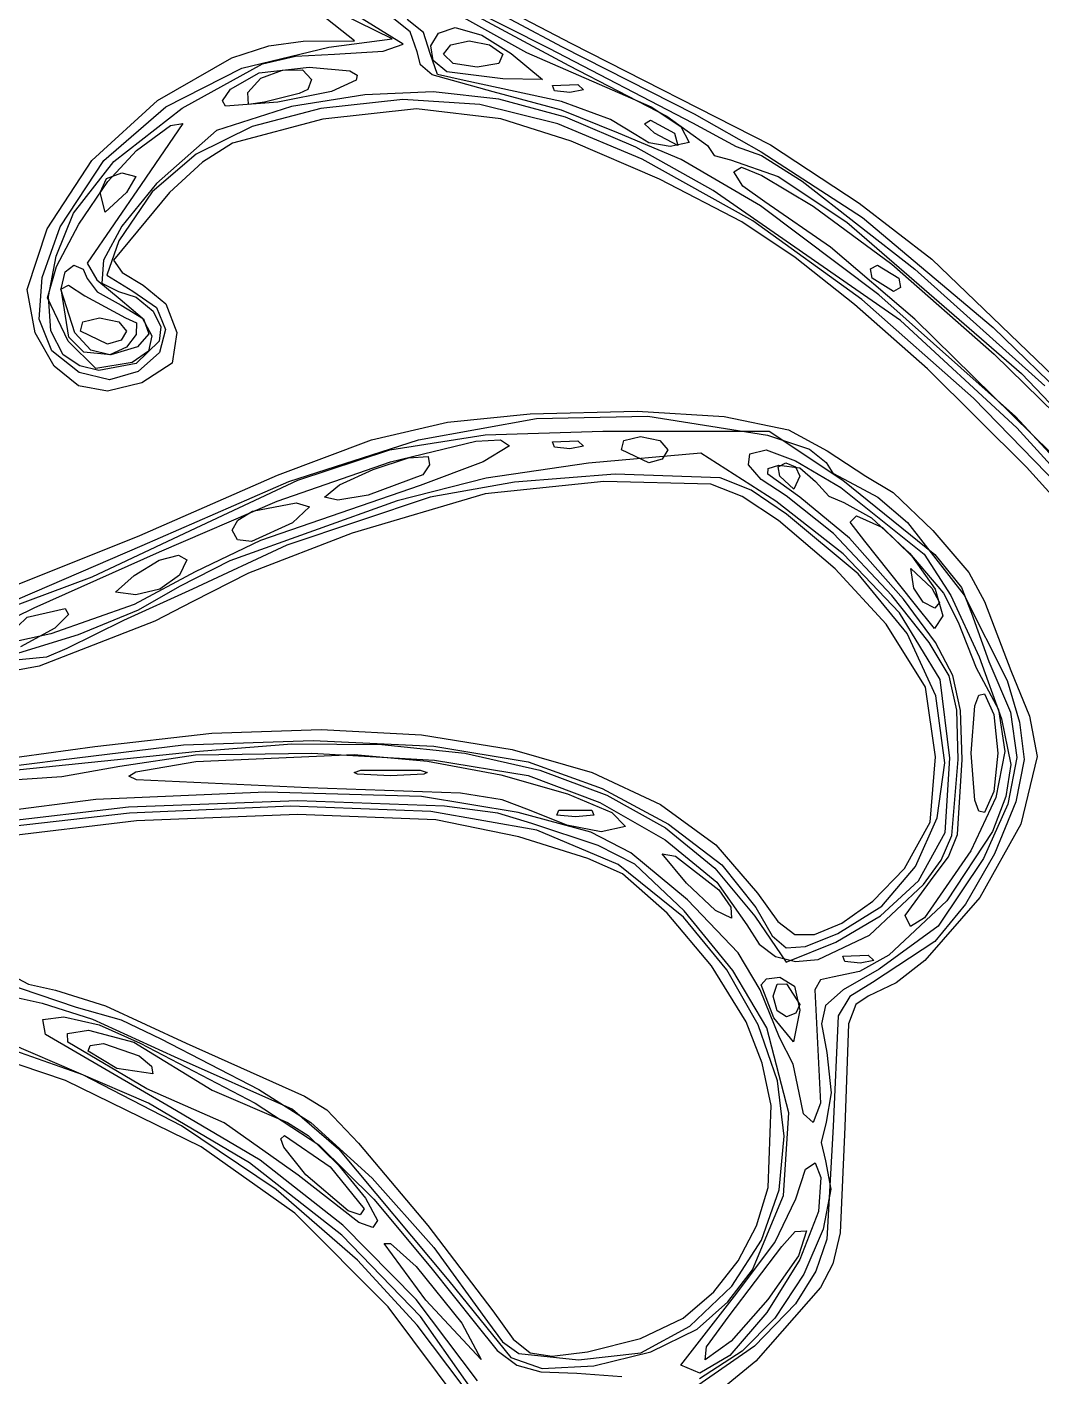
# Model space of a CAD drawing. Extents: x 3 to 111, y 1 to 177.
# Drawn here: x 19.6 to 41.28, y 86.58 to 115.44 of the extents above; entities that cross this region are included whole.
import ezdxf

# ---------------------------------------------------------------- set-up
doc = ezdxf.new("R2010")
doc.units = 0

msp = doc.modelspace()

# ---------------------------------------------------------------- linework, layer by layer
at = {"layer": 'Layer 1', "color": 4}
for p, q in [((27.408118, 115.186133), (24.075726, 116.83251)), ((28.062922, 116.611589), (31.044444, 115.015179)), ((27.794116, 116.28328), (30.281405, 114.896168)), ((28.066355, 116.299432), (31.190099, 114.619148)), ((29.10903, 116.208364), (31.241142, 115.089477)), ((27.644558, 115.076111), (26.525496, 115.77071)), ((28.919697, 115.917455), (30.762222, 114.992904)), ((26.605009, 115.146667), (25.887434, 115.711111)), ((27.79492, 115.338713), (27.446111, 115.615898)), ((28.077142, 115.32388), (27.728333, 115.60212)), ((26.051281, 115.013085), (27.408118, 115.186133)), ((27.94, 114.910021), (27.79492, 115.338713)), ((28.222222, 114.873301), (28.077142, 115.32388)), ((28.235708, 115.041328), (28.399103, 115.31299)), ((28.399103, 115.31299), (28.755402, 115.428889)), ((28.755402, 115.428889), (29.327673, 115.265841)), ((29.327673, 115.265841), (29.954847, 114.873834)), ((23.981361, 114.784025), (24.769364, 115.042634)), ((24.197068, 114.560282), (26.051281, 115.013085)), ((24.769364, 115.042634), (25.508616, 115.137859)), ((25.508616, 115.137859), (26.605009, 115.146667)), ((26.173757, 114.864444), (27.217963, 114.926622)), ((27.217963, 114.926622), (27.644558, 115.076111)), ((28.011716, 114.631357), (27.94, 114.910021)), ((28.28706, 114.727951), (28.235708, 115.041328)), ((28.504444, 114.864444), (28.665357, 115.063764)), ((28.665357, 115.063764), (29.052232, 115.146667)), ((29.052232, 115.146667), (29.490345, 115.063764)), ((29.490345, 115.063764), (29.774444, 114.864444)), ((30.281405, 114.896168), (32.946814, 113.735556)), ((30.762222, 114.992904), (33.834172, 113.394027)), ((31.044444, 115.015179), (33.866667, 113.586268)), ((31.241142, 115.089477), (35.500534, 112.922101)), ((22.387988, 113.871139), (23.981361, 114.784025)), ((22.919895, 113.70803), (24.637911, 114.654765)), ((24.637911, 114.654765), (25.344801, 114.821953)), ((25.344801, 114.821953), (26.173757, 114.864444)), ((28.267103, 114.416741), (28.011716, 114.631357)), ((28.381766, 114.426496), (28.222222, 114.873301)), ((28.575, 114.48691), (28.28706, 114.727951)), ((28.716594, 114.665125), (28.504444, 114.864444)), ((28.504444, 114.864444), (28.504444, 114.864444)), ((29.226657, 114.582222), (28.716594, 114.665125)), ((29.69125, 114.663309), (29.226657, 114.582222)), ((29.774444, 114.864444), (29.69125, 114.663309)), ((29.954847, 114.873834), (30.621111, 114.318779)), ((31.190099, 114.619148), (33.279744, 113.532955)), ((22.567941, 113.732662), (24.197068, 114.560282)), ((23.95289, 114.112223), (24.566129, 114.464844)), ((24.325263, 114.043361), (24.602711, 114.346597)), ((24.566129, 114.464844), (25.632112, 114.582222)), ((24.602711, 114.346597), (25.061896, 114.522334)), ((25.061896, 114.522334), (25.492005, 114.527652)), ((25.492005, 114.527652), (25.682222, 114.319629)), ((25.682222, 114.319629), (25.6061, 114.106447)), ((25.632112, 114.582222), (26.502749, 114.50159)), ((26.502749, 114.50159), (26.659942, 114.41347)), ((26.659942, 114.41347), (26.641738, 114.304743)), ((29.570327, 114.052689), (28.267103, 114.416741)), ((28.945304, 114.3), (28.381766, 114.426496)), ((29.774444, 114.331677), (28.575, 114.486916)), ((28.575, 114.486916), (28.575, 114.48691)), ((30.621111, 114.318779), (29.774444, 114.331677)), ((23.780668, 113.862123), (23.95289, 114.112223)), ((23.95289, 114.112223), (23.95289, 114.112223)), ((24.339984, 113.783862), (24.325263, 114.043361)), ((24.325263, 114.043361), (24.325263, 114.043361)), ((25.423082, 114.017778), (24.679018, 113.831695)), ((26.109202, 114.059258), (24.965264, 113.832711)), ((25.6061, 114.106447), (25.423082, 114.017778)), ((26.641738, 114.304743), (26.109202, 114.059258)), ((28.282822, 114.052285), (26.827493, 113.992464)), ((29.689978, 113.900474), (28.282822, 114.052285)), ((31.030349, 113.848097), (28.945304, 114.3)), ((31.030115, 113.660888), (29.570327, 114.052689)), ((30.838656, 114.188288), (31.379583, 114.210555)), ((30.838656, 114.188277), (30.838656, 114.188288)), ((30.877132, 114.074402), (30.838656, 114.188277)), ((31.209073, 114.040048), (30.877132, 114.074402)), ((31.502045, 114.096595), (31.209073, 114.040048)), ((31.379583, 114.210555), (31.502045, 114.096595)), ((20.986266, 112.588185), (22.387988, 113.871139)), ((21.244538, 112.584196), (22.567941, 113.732662)), ((25.258889, 113.743898), (23.653631, 113.227769)), ((23.844437, 113.745299), (23.780668, 113.862123)), ((24.965264, 113.832711), (23.844437, 113.745299)), ((24.679018, 113.831695), (24.339984, 113.783862)), ((26.827493, 113.992464), (25.258889, 113.743898)), ((27.636397, 113.891064), (25.880985, 113.701074)), ((29.284174, 113.786425), (27.636397, 113.891064)), ((30.948845, 113.367473), (29.284174, 113.786425)), ((31.114064, 113.514146), (29.689978, 113.900474)), ((32.077127, 113.464579), (31.030349, 113.848097)), ((32.946814, 113.735556), (33.584444, 113.312222)), ((21.454482, 112.568244), (22.919895, 113.70803)), ((25.923135, 113.467159), (23.994427, 112.959448)), ((25.880985, 113.701074), (24.411647, 113.315198)), ((27.932123, 113.694696), (25.923135, 113.467159)), ((29.733136, 113.478166), (27.932123, 113.694696)), ((31.23898, 112.996436), (29.733136, 113.478166)), ((32.250417, 113.169305), (31.030115, 113.660888)), ((32.620184, 112.870415), (31.114064, 113.514146)), ((32.61761, 113.137225), (32.077127, 113.464579)), ((32.805272, 113.370732), (32.932788, 113.449013)), ((32.932788, 113.449013), (33.443333, 113.171111)), ((33.279744, 113.532955), (34.148889, 112.906217)), ((33.866667, 113.586268), (35.300076, 112.774532)), ((21.943019, 112.797773), (22.671252, 113.333295)), ((22.931785, 113.378449), (22.039613, 112.073611)), ((23.653631, 113.227769), (22.366111, 112.093409)), ((22.671252, 113.333295), (22.931785, 113.378449)), ((24.411647, 113.315198), (23.218392, 112.724625)), ((32.754937, 112.614524), (30.948845, 113.367473)), ((33.586316, 112.606667), (32.250417, 113.169305)), ((33.02, 113.171111), (32.805272, 113.370732)), ((33.516191, 112.908321), (33.02, 113.171111)), ((33.02, 113.171111), (33.02, 113.171111)), ((33.443333, 113.171111), (33.516191, 112.908321)), ((33.584444, 113.312222), (33.760927, 112.968168)), ((33.834172, 113.394027), (34.762527, 112.888889)), ((23.994427, 112.959448), (23.34996, 112.547786)), ((33.123144, 112.183635), (31.23898, 112.996436)), ((32.897069, 112.961838), (32.61761, 113.137225)), ((32.61761, 113.137225), (32.61761, 113.137225)), ((34.273439, 111.946396), (32.620184, 112.870415)), ((33.353434, 112.888889), (32.897069, 112.961838)), ((33.760927, 112.968168), (33.353434, 112.888889)), ((34.148889, 112.906217), (34.293969, 112.693094)), ((34.762527, 112.888889), (35.30745, 112.691438)), ((35.500534, 112.922101), (37.394444, 111.670169)), ((20.033968, 111.124148), (20.986266, 112.588185)), ((20.307494, 111.168852), (21.244538, 112.584196)), ((21.330465, 112.135245), (21.943019, 112.797773)), ((23.218392, 112.724625), (22.277814, 111.913984)), ((35.118947, 111.29309), (32.754937, 112.614524)), ((35.289032, 111.612844), (33.586316, 112.606667)), ((34.293969, 112.693094), (34.642778, 112.601338)), ((34.642778, 112.601338), (35.660267, 112.24109)), ((35.300076, 112.774532), (37.46667, 111.367054)), ((35.30745, 112.691438), (36.179238, 112.143253)), ((20.593916, 111.461496), (21.454482, 112.568244)), ((21.301172, 112.20009), (21.624557, 112.324444)), ((21.624557, 112.324444), (21.926369, 112.242795)), ((23.34996, 112.547786), (22.648333, 111.901647)), ((34.713333, 112.343387), (34.882386, 112.444202)), ((34.90957, 112.037145), (34.713333, 112.343387)), ((34.882386, 112.444202), (35.312169, 112.263817)), ((20.710523, 111.226728), (21.330465, 112.135245)), ((22.039613, 112.073611), (20.884444, 110.386783)), ((21.166667, 111.901111), (21.301172, 112.20009)), ((22.366111, 112.093409), (21.63132, 111.183669)), ((21.926369, 112.242795), (21.731111, 111.901111)), ((34.885116, 111.275938), (33.123144, 112.183635)), ((35.38137, 111.698459), (34.90957, 112.037145)), ((35.312169, 112.263817), (36.415469, 111.605622)), ((35.660267, 112.24109), (37.132357, 111.267807)), ((36.179238, 112.143253), (38.589318, 110.259694)), ((21.273221, 111.477778), (21.166667, 111.901111)), ((21.166667, 111.901111), (21.166667, 111.901111)), ((21.731111, 111.901111), (21.273221, 111.477778)), ((22.648333, 111.901647), (21.448889, 110.452947)), ((22.277814, 111.913984), (21.566508, 110.867904)), ((38.281768, 109.165949), (34.273439, 111.946396)), ((20.224108, 110.539185), (20.593916, 111.461496)), ((37.817778, 109.713031), (35.289032, 111.612844)), ((36.782709, 110.730969), (35.38137, 111.698459)), ((36.415469, 111.605622), (38.097555, 110.368521)), ((37.394444, 111.670169), (38.946667, 110.475166)), ((19.921945, 110.085852), (20.307494, 111.168852)), ((20.230519, 110.315905), (20.710523, 111.226728)), ((21.63132, 111.183669), (21.235607, 110.450959)), ((36.024383, 110.509521), (34.885116, 111.275938)), ((37.455964, 109.609281), (35.118947, 111.29309)), ((37.132357, 111.267807), (40.869218, 108.030767)), ((37.46667, 111.367054), (40.263812, 109.012777)), ((19.600501, 109.825353), (20.033968, 111.124148)), ((21.566508, 110.867904), (21.307674, 110.135002)), ((38.587081, 109.190577), (36.782709, 110.730969)), ((20.037778, 109.646455), (20.230519, 110.315905)), ((20.060745, 109.672799), (20.224108, 110.539185)), ((20.414282, 110.206208), (20.602222, 110.348889)), ((20.602222, 110.348889), (20.801542, 110.263934)), ((20.884444, 110.386783), (21.091701, 110.034091)), ((21.235607, 110.450959), (21.202478, 109.962232)), ((21.448889, 110.452947), (21.63542, 110.19283)), ((37.294383, 109.502222), (36.024383, 110.509521)), ((37.636384, 110.265986), (37.784467, 110.348889)), ((37.676667, 110.066667), (37.636384, 110.265986)), ((37.784467, 110.348889), (38.241111, 110.066667)), ((38.097555, 110.368521), (40.283271, 108.442288)), ((38.946667, 110.475166), (42.37333, 107.175531)), ((19.862866, 109.194382), (19.921945, 110.085852)), ((20.32994, 109.839706), (20.414282, 110.206208)), ((20.801542, 110.263934), (20.884444, 110.059682)), ((20.884444, 110.059682), (21.09844, 109.774069)), ((21.091701, 110.034091), (21.59, 109.61738)), ((21.307674, 110.135002), (21.863147, 109.787896)), ((21.63542, 110.19283), (22.083889, 109.921923)), ((38.133311, 109.784444), (37.676667, 110.066667)), ((37.676667, 110.066667), (37.676667, 110.066667)), ((38.241111, 110.066667), (38.281394, 109.867347)), ((38.589318, 110.259694), (41.364576, 107.768236)), ((19.77297, 108.895735), (19.600501, 109.825353)), ((20.326752, 109.83351), (20.486682, 109.915959)), ((20.621264, 108.902198), (20.326752, 109.83351)), ((20.497164, 108.804481), (20.32994, 109.839706)), ((20.486682, 109.915959), (20.836111, 109.687075)), ((20.836111, 109.687075), (21.706296, 109.22)), ((21.09844, 109.774069), (21.61294, 109.493502)), ((21.202478, 109.962232), (21.555443, 109.784444)), ((21.555443, 109.784444), (21.933222, 109.66009)), ((21.863147, 109.787896), (22.370485, 109.44068)), ((22.083889, 109.921923), (22.567178, 109.517146)), ((40.73635, 107.111604), (37.817778, 109.713031)), ((38.281394, 109.867347), (38.133311, 109.784444)), ((20.477114, 108.718353), (20.037778, 109.646455)), ((20.109599, 108.942832), (20.060745, 109.672799)), ((21.59, 109.61738), (22.061804, 109.21878)), ((21.61294, 109.493502), (22.091135, 109.201212)), ((21.933222, 109.66009), (22.295556, 109.361111)), ((22.370485, 109.44068), (22.563225, 108.970826)), ((22.567178, 109.517146), (22.804293, 108.907611)), ((38.854291, 108.131818), (37.294383, 109.502222)), ((39.841507, 107.502477), (37.455964, 109.609281)), ((20.128082, 108.511052), (19.862866, 109.194382)), ((20.743333, 108.937778), (20.790845, 109.137097)), ((20.790845, 109.137097), (21.150011, 109.22)), ((21.150011, 109.22), (21.560413, 109.137097)), ((21.560413, 109.137097), (21.731111, 108.937778)), ((21.706296, 109.22), (21.942337, 109.110945)), ((21.942337, 109.110945), (21.932403, 108.863092)), ((22.061804, 109.21878), (22.266748, 108.836629)), ((22.091135, 109.201212), (22.203919, 108.878478)), ((22.295556, 109.361111), (22.460793, 109.029731)), ((40.76506, 106.862828), (38.281768, 109.165949)), ((42.67768, 105.159894), (38.587081, 109.190577)), ((20.182795, 108.182494), (19.77297, 108.895735)), ((20.376444, 108.429778), (20.109599, 108.942832)), ((20.966648, 108.530364), (20.621264, 108.902198)), ((20.621264, 108.902198), (20.621264, 108.902198)), ((21.324434, 108.655556), (20.743333, 108.937778)), ((20.743333, 108.937778), (20.743333, 108.937778)), ((21.731111, 108.937778), (21.61165, 108.738458)), ((21.932403, 108.863092), (21.726338, 108.595409)), ((22.203919, 108.878478), (21.966134, 108.597036)), ((22.266748, 108.836629), (22.198104, 108.506112)), ((22.460793, 109.029731), (22.427521, 108.719607)), ((22.563225, 108.970826), (22.434548, 108.480535)), ((22.804293, 108.907611), (22.704894, 108.250014)), ((40.263812, 109.012777), (43.184066, 106.172711)), ((21.070537, 108.13827), (20.477114, 108.718353)), ((20.477114, 108.718353), (20.477114, 108.718353)), ((20.814278, 108.484398), (20.497164, 108.804481)), ((20.497164, 108.804481), (20.497164, 108.804481)), ((21.61165, 108.738458), (21.324434, 108.655556)), ((21.726338, 108.595409), (21.373989, 108.426862)), ((21.966134, 108.597036), (21.392622, 108.428621)), ((22.427521, 108.719607), (21.930966, 108.24345)), ((20.71542, 108.052475), (20.128082, 108.511052)), ((20.731802, 108.190662), (20.376444, 108.429778)), ((21.392622, 108.428621), (20.814278, 108.484398)), ((21.373989, 108.426862), (20.966648, 108.530364)), ((21.84914, 108.262417), (21.070537, 108.13827)), ((21.930966, 108.24345), (21.136928, 108.09329)), ((22.198104, 108.506112), (21.84914, 108.262417)), ((22.434548, 108.480535), (21.977634, 108.072005)), ((22.704894, 108.250014), (22.053787, 107.825644)), ((40.283271, 108.442288), (42.497688, 106.269364)), ((20.698782, 107.766754), (20.182795, 108.182494)), ((21.363265, 107.893893), (20.71542, 108.052475)), ((21.136928, 108.09329), (20.731802, 108.190662)), ((21.977634, 108.072005), (21.363265, 107.893893)), ((40.975545, 106.024799), (38.854291, 108.131818)), ((40.869218, 108.030767), (44.711119, 103.987485)), ((21.322067, 107.647982), (20.698782, 107.766754)), ((22.053787, 107.825644), (21.322067, 107.647982)), ((42.351099, 104.912061), (39.841507, 107.502477)), ((28.589357, 106.989706), (30.360981, 107.162673)), ((30.360981, 107.162673), (32.648306, 107.224688)), ((30.492858, 107.069251), (32.878889, 107.115664)), ((32.648306, 107.224688), (34.512131, 107.10869)), ((32.878889, 107.115664), (35.433254, 106.706556)), ((34.512131, 107.10869), (35.888161, 106.822658)), ((43.549945, 104.065369), (40.73635, 107.111604)), ((26.966477, 106.610151), (28.589357, 106.989706)), ((27.97073, 106.612398), (30.492858, 107.069251)), ((35.888161, 106.822658), (36.712096, 106.374571)), ((43.786648, 103.545828), (40.76506, 106.862828)), ((24.953937, 105.856126), (26.966477, 106.610151)), ((25.198567, 105.71598), (27.97073, 106.612398)), ((27.360114, 106.398294), (29.400106, 106.715762)), ((27.371484, 106.137042), (29.195244, 106.582495)), ((29.195244, 106.582495), (29.724941, 106.608812)), ((29.400106, 106.715762), (31.916717, 106.798048)), ((29.724941, 106.608812), (29.915556, 106.478637)), ((30.838656, 106.568288), (31.379583, 106.590555)), ((30.838656, 106.568277), (30.838656, 106.568288)), ((30.877132, 106.454402), (30.838656, 106.568277)), ((31.379583, 106.590555), (31.502045, 106.476595)), ((31.916717, 106.798048), (35.470101, 106.794548)), ((32.314444, 106.397778), (32.361956, 106.597097)), ((32.361956, 106.597097), (32.721121, 106.68)), ((32.721121, 106.68), (33.131524, 106.597097)), ((33.131524, 106.597097), (33.302222, 106.397778)), ((35.433254, 106.706556), (36.337088, 106.407248)), ((35.470101, 106.794548), (37.049242, 105.746375)), ((25.39339, 105.748248), (27.360114, 106.398294)), ((27.005677, 105.974483), (27.757883, 106.225948)), ((27.757883, 106.225948), (28.176184, 106.255668)), ((28.176184, 106.255668), (28.204406, 106.077283)), ((29.915556, 106.478637), (29.355962, 106.136078)), ((31.209073, 106.420048), (30.877132, 106.454402)), ((31.502045, 106.476595), (31.209073, 106.420048)), ((34.007778, 106.32201), (31.608889, 106.110405)), ((32.895546, 106.115556), (32.314444, 106.397778)), ((32.314444, 106.397778), (32.314444, 106.397778)), ((33.302222, 106.397778), (33.182761, 106.198458)), ((35.612166, 105.295675), (34.007778, 106.32201)), ((35.029543, 106.077864), (35.057474, 106.308558)), ((35.057474, 106.308558), (35.404741, 106.397778)), ((35.404741, 106.397778), (36.037822, 106.16354)), ((36.337088, 106.407248), (36.688889, 106.123695)), ((36.712096, 106.374571), (37.535556, 105.833333)), ((24.950038, 105.295597), (27.371484, 106.137042)), ((26.28579, 105.645641), (27.005677, 105.974483)), ((29.355962, 106.136078), (28.010556, 105.631158)), ((28.204406, 106.077283), (28.062296, 105.858364)), ((31.608889, 106.110405), (29.417257, 105.787321)), ((33.182761, 106.198458), (32.895546, 106.115556)), ((35.296713, 105.761149), (35.029543, 106.077864)), ((35.439286, 105.874785), (35.451786, 105.995185)), ((35.451786, 105.995185), (35.677263, 106.070823)), ((35.66572, 106.032653), (35.825565, 106.115556)), ((35.701111, 105.833333), (35.66572, 106.032653)), ((35.677263, 106.070823), (36.128336, 106.0105)), ((35.825565, 106.115556), (36.036649, 106.032653)), ((36.036649, 106.032653), (36.124444, 105.833333)), ((36.037822, 106.16354), (37.002907, 105.587128)), ((36.128336, 106.0105), (36.4638, 105.721218)), ((36.688889, 106.123695), (36.833969, 105.897657)), ((44.852122, 101.713527), (40.975545, 106.024799)), ((22.013333, 104.559746), (24.953937, 105.856126)), ((22.062431, 104.350874), (25.198567, 105.71598)), ((23.096587, 104.668224), (25.39339, 105.748248)), ((25.964444, 105.383787), (26.28579, 105.645641)), ((28.062296, 105.858364), (26.894462, 105.424262)), ((29.417257, 105.787321), (27.516667, 105.307692)), ((30.024223, 105.707023), (28.222222, 105.385627)), ((31.938855, 105.720303), (29.394268, 105.455138)), ((32.176977, 105.875034), (30.024223, 105.707023)), ((34.225264, 105.658324), (31.938855, 105.720303)), ((34.419853, 105.79704), (32.176977, 105.875034)), ((34.897299, 105.393924), (34.225264, 105.658324)), ((35.083457, 105.530319), (34.419853, 105.79704)), ((35.834749, 105.413864), (35.296713, 105.761149)), ((36.128043, 105.38602), (35.439286, 105.874785)), ((35.99999, 105.551111), (35.701111, 105.833333)), ((35.701111, 105.833333), (35.701111, 105.833333)), ((36.124444, 105.833333), (35.99999, 105.551111)), ((36.4638, 105.721218), (36.745987, 105.40176)), ((36.833969, 105.897657), (37.182778, 105.708532)), ((37.049242, 105.746375), (39.013631, 104.152743)), ((37.182778, 105.708532), (37.794943, 105.385586)), ((37.535556, 105.833333), (38.120445, 105.480428)), ((28.010556, 105.631158), (24.595291, 104.455041)), ((28.222222, 105.385627), (25.155897, 104.357654)), ((26.247643, 105.320417), (25.964444, 105.383787)), ((25.964444, 105.383787), (25.964444, 105.383787)), ((26.894462, 105.424262), (26.247643, 105.320417)), ((29.394268, 105.455138), (26.551779, 104.611116)), ((35.6727, 104.879958), (34.897299, 105.393924)), ((35.84411, 105.017742), (35.083457, 105.530319)), ((36.844137, 104.606651), (35.834749, 105.413864)), ((37.185855, 104.503936), (36.128043, 105.38602)), ((36.745987, 105.40176), (37.068969, 105.268889)), ((37.002907, 105.587128), (38.782388, 104.165598)), ((37.794943, 105.385586), (38.430474, 104.839884)), ((38.120445, 105.480428), (38.972679, 104.668742)), ((22.436667, 104.211476), (24.950038, 105.295597)), ((27.516667, 105.307692), (23.940169, 104.023875)), ((24.108577, 104.893197), (24.421694, 105.083524)), ((24.421694, 105.083524), (25.352527, 105.259914)), ((25.643528, 105.179386), (25.275503, 104.836581)), ((25.352527, 105.259914), (25.643528, 105.179386)), ((37.050484, 104.17109), (35.612166, 105.295675)), ((37.068969, 105.268889), (37.656764, 104.940987)), ((23.988889, 104.674249), (24.108577, 104.893197)), ((25.275503, 104.836581), (24.402849, 104.437411)), ((36.879818, 103.851087), (35.6727, 104.879958)), ((37.37161, 103.745156), (35.84411, 105.017742)), ((37.201521, 104.84945), (37.341643, 104.986667)), ((37.516686, 104.441092), (37.201521, 104.84945)), ((37.341643, 104.986667), (37.892553, 104.730137)), ((37.656764, 104.940987), (38.473338, 104.181178)), ((38.430474, 104.839884), (39.642196, 103.285866)), ((18.203333, 103.03865), (22.013333, 104.559746)), ((20.994632, 103.678131), (23.096587, 104.668224)), ((24.103917, 104.471962), (23.988889, 104.674249)), ((23.988889, 104.674249), (23.988889, 104.674249)), ((26.551779, 104.611116), (24.337485, 103.756074)), ((38.092527, 103.275299), (36.844137, 104.606651)), ((38.347066, 103.200573), (37.185855, 104.503936)), ((37.892553, 104.730137), (38.523298, 104.123823)), ((38.972679, 104.668742), (39.741352, 103.768818)), ((19.404821, 103.198478), (22.062431, 104.350874)), ((19.755556, 103.016143), (22.436667, 104.211476)), ((25.155897, 104.357654), (23.142222, 103.412874)), ((24.595291, 104.455041), (23.194641, 103.784169)), ((24.402849, 104.437411), (24.103917, 104.471962)), ((38.573879, 103.114689), (37.516686, 104.441092)), ((21.888837, 103.707692), (22.429627, 104.033436)), ((22.429627, 104.033436), (22.839461, 104.144139)), ((22.839461, 104.144139), (23.016773, 104.038862)), ((23.016773, 104.038862), (22.86, 103.716667)), ((23.940169, 104.023875), (22.86, 103.469846)), ((38.2556, 102.908537), (37.050484, 104.17109)), ((38.473338, 104.181178), (39.198263, 103.32531)), ((38.523298, 104.123823), (39.02362, 103.41264)), ((38.782388, 104.165598), (39.354178, 103.275159)), ((39.013631, 104.152743), (39.58692, 103.448753)), ((19.136624, 102.986769), (20.994632, 103.678131)), ((21.489649, 103.347763), (21.888837, 103.707692)), ((21.888837, 103.707692), (21.888837, 103.707692)), ((23.194641, 103.784169), (21.892021, 103.088723)), ((22.86, 103.716667), (22.44037, 103.417687)), ((24.337485, 103.756074), (23.14289, 103.152826)), ((37.974465, 102.662558), (36.879818, 103.851087)), ((38.424169, 102.466902), (37.37161, 103.745156)), ((38.562384, 103.434444), (38.497634, 103.857778)), ((38.497634, 103.857778), (38.946667, 103.434444)), ((39.741352, 103.768818), (40.075556, 103.151201)), ((21.924836, 103.293333), (21.489649, 103.347763)), ((23.142222, 103.412874), (21.664486, 102.743979)), ((22.44037, 103.417687), (21.924836, 103.293333)), ((22.86, 103.469846), (21.974932, 102.964099)), ((38.761299, 103.135465), (38.562384, 103.434444)), ((38.562384, 103.434444), (38.562384, 103.434444)), ((38.946667, 103.434444), (39.116928, 103.131275)), ((39.02362, 103.41264), (39.183262, 102.841501)), ((39.58692, 103.448753), (39.795072, 102.902487)), ((21.892021, 103.088723), (20.10623, 102.458847)), ((23.14289, 103.152826), (22.332645, 102.728889)), ((38.894892, 102.275562), (38.092527, 103.275299)), ((39.029247, 102.270894), (38.347066, 103.200573)), ((39.008811, 102.57261), (38.573879, 103.114689)), ((38.573879, 103.114689), (38.573879, 103.114689)), ((39.011417, 103.011111), (38.761299, 103.135465)), ((39.116928, 103.131275), (39.011417, 103.011111)), ((39.198263, 103.32531), (39.511111, 102.709229)), ((39.354178, 103.275159), (39.960543, 101.969787)), ((39.642196, 103.285866), (40.55907, 101.457798)), ((40.075556, 103.151201), (40.64, 101.673711)), ((18.499667, 102.401432), (19.755556, 103.016143)), ((19.191111, 102.416472), (19.601313, 102.816571)), ((19.601313, 102.816571), (20.413638, 103.002136)), ((20.48556, 102.874078), (20.195503, 102.578803)), ((20.413638, 103.002136), (20.48556, 102.874078)), ((21.974932, 102.964099), (20.692353, 102.439742)), ((39.127163, 101.482808), (38.2556, 102.908537)), ((39.183262, 102.841501), (39.008811, 102.57261)), ((39.795072, 102.902487), (40.171497, 101.869816)), ((20.195503, 102.578803), (19.460094, 102.182542)), ((21.664486, 102.743979), (20.448386, 102.143854)), ((22.332645, 102.728889), (20.884444, 102.164444)), ((38.810986, 101.318797), (37.974465, 102.662558)), ((39.511111, 102.709229), (39.898385, 101.733353)), ((20.10623, 102.458847), (18.690901, 102.145948)), ((20.692353, 102.439742), (19.420529, 102.043854)), ((39.032893, 101.13409), (38.424169, 102.466902)), ((39.318007, 101.557964), (38.894892, 102.275562)), ((39.401544, 101.563722), (39.029247, 102.270894)), ((20.017593, 101.959077), (19.208921, 101.882222)), ((20.884444, 102.164444), (19.863408, 101.765806)), ((20.448386, 102.143854), (20.017593, 101.959077)), ((39.960543, 101.969787), (40.441908, 100.636581)), ((19.863408, 101.765806), (18.962246, 101.6)), ((39.898385, 101.733353), (40.37365, 100.83674)), ((40.171497, 101.869816), (40.629834, 100.785832)), ((40.64, 101.673711), (41.038639, 100.697971)), ((39.024854, 99.829755), (38.810986, 101.318797)), ((39.332326, 99.798748), (39.127163, 101.482808)), ((39.483028, 100.823349), (39.318007, 101.557964)), ((39.559615, 100.816781), (39.401544, 101.563722)), ((40.55907, 101.457798), (40.826041, 100.569532)), ((39.228889, 99.697828), (39.032893, 101.13409)), ((39.869155, 100.916174), (39.958007, 101.148933)), ((39.958007, 101.148933), (40.075556, 101.176667)), ((40.075556, 101.176667), (40.274875, 100.731654)), ((39.511111, 99.772557), (39.483028, 100.823349)), ((39.599119, 99.767794), (39.559615, 100.816781)), ((39.793333, 99.906667), (39.869155, 100.916174)), ((40.37365, 100.83674), (40.514448, 99.938335)), ((40.629834, 100.785832), (40.76546, 99.812487)), ((40.274875, 100.731654), (40.357778, 99.906667)), ((40.441908, 100.636581), (40.638693, 99.662638)), ((40.826041, 100.569532), (40.922222, 99.766998)), ((41.038639, 100.697971), (41.204444, 99.83091)), ((21.050145, 100.046113), (23.551621, 100.331317)), ((22.944845, 100.082871), (25.722219, 100.179593)), ((23.551621, 100.331317), (25.887904, 100.41334)), ((25.722219, 100.179593), (28.298576, 100.057405)), ((25.887904, 100.41334), (28.037332, 100.296978)), ((28.037332, 100.296978), (29.978245, 99.98703)), ((18.132778, 99.422833), (23.192608, 99.938171)), ((18.603444, 99.71015), (21.050145, 100.046113)), ((20.32, 99.765556), (22.944845, 100.082871)), ((23.192608, 99.938171), (25.264909, 100.1042)), ((23.201, 99.866967), (25.691877, 99.904453)), ((23.212778, 99.723792), (26.593298, 99.876609)), ((25.264909, 100.1042), (27.191179, 100.091586)), ((25.691877, 99.904453), (28.313921, 99.75283)), ((26.593298, 99.876609), (28.161796, 99.73281)), ((27.191179, 100.091586), (28.962199, 99.903042)), ((28.298576, 100.057405), (30.320375, 99.717987)), ((28.962199, 99.903042), (30.568754, 99.541278)), ((29.978245, 99.98703), (31.688982, 99.488292)), ((39.869155, 98.89716), (39.793333, 99.906667)), ((39.793333, 99.906667), (39.793333, 99.906667)), ((40.357778, 99.906667), (40.274875, 99.081679)), ((40.514448, 99.938335), (40.31842, 98.957982)), ((17.003889, 99.342609), (20.32, 99.765556)), ((20.342993, 99.403352), (21.588049, 99.623702)), ((21.588049, 99.623702), (23.201, 99.866967)), ((21.930419, 99.507077), (23.212778, 99.723792)), ((28.161796, 99.73281), (29.734064, 99.438488)), ((28.313921, 99.75283), (30.320375, 99.428768)), ((30.320375, 99.717987), (31.901886, 99.14972)), ((38.91702, 98.430955), (39.024854, 99.829755)), ((39.065672, 98.522593), (39.228889, 99.697828)), ((39.233623, 98.209493), (39.332326, 99.798748)), ((39.377083, 98.141178), (39.511111, 99.772557)), ((39.495201, 98.162314), (39.599119, 99.767794)), ((40.638693, 99.662638), (40.534861, 98.975143)), ((40.76546, 99.812487), (40.574539, 98.812781)), ((40.922222, 99.766998), (40.743603, 98.861327)), ((41.204444, 99.83091), (40.855692, 98.384949)), ((18.394677, 99.270924), (20.342993, 99.403352)), ((21.776978, 99.413809), (21.930419, 99.507077)), ((21.939859, 99.332666), (21.776978, 99.413809)), ((25.622077, 99.160353), (21.939859, 99.332666)), ((26.594208, 99.493906), (26.740556, 99.541395)), ((26.665149, 99.455016), (26.594208, 99.493906)), ((27.375556, 99.419088), (26.665149, 99.455016)), ((26.740556, 99.541395), (28.010556, 99.541395)), ((26.740556, 99.541395), (26.740556, 99.541395)), ((28.085962, 99.455016), (27.375556, 99.419088)), ((28.010556, 99.541395), (28.156903, 99.493906)), ((28.156903, 99.493906), (28.085962, 99.455016)), ((29.734064, 99.438488), (31.160794, 99.035037)), ((30.320375, 99.428768), (31.851564, 98.850351)), ((30.568754, 99.541278), (32.001626, 99.009007)), ((31.688982, 99.488292), (33.147881, 98.805561)), ((24.709367, 99.067317), (21.071031, 98.914497)), ((28.033623, 98.977556), (24.709367, 99.067317)), ((28.87081, 99.049963), (25.622077, 99.160353)), ((29.760858, 98.907648), (28.87081, 99.049963)), ((31.160794, 99.035037), (32.10389, 98.636226)), ((31.901886, 99.14972), (33.321592, 98.389221)), ((32.001626, 99.009007), (33.251598, 98.308937)), ((40.274875, 99.081679), (40.075556, 98.636667)), ((21.071031, 98.914497), (18.062222, 98.527641)), ((21.771524, 98.750864), (18.448519, 98.361619)), ((25.394378, 98.888698), (21.771524, 98.750864)), ((25.238993, 98.767872), (21.789482, 98.621295)), ((28.234405, 98.653748), (25.238993, 98.767872)), ((28.531031, 98.772594), (25.394378, 98.888698)), ((30.100197, 98.636667), (28.033623, 98.977556)), ((29.67139, 98.618525), (28.531031, 98.772594)), ((30.3493, 98.688494), (29.760858, 98.907648)), ((31.851564, 98.850351), (33.250126, 98.050974)), ((33.147881, 98.805561), (34.333282, 97.943634)), ((40.31842, 98.957982), (39.78321, 97.815524)), ((39.958007, 98.664401), (39.869155, 98.89716)), ((40.574539, 98.812781), (40.053229, 97.649713)), ((40.534861, 98.975143), (40.246787, 98.228432)), ((40.743603, 98.861327), (40.287154, 97.749219)), ((21.789482, 98.621295), (18.644805, 98.26588)), ((21.940681, 98.457601), (18.715833, 98.074059)), ((25.381997, 98.593569), (21.940681, 98.457601)), ((28.340911, 98.479564), (25.381997, 98.593569)), ((30.505258, 98.256788), (28.234405, 98.653748)), ((30.118555, 98.11319), (28.340911, 98.479564)), ((30.395429, 98.400023), (29.67139, 98.618525)), ((31.660248, 98.213333), (30.100197, 98.636667)), ((31.144202, 98.365551), (30.3493, 98.688494)), ((30.3493, 98.688494), (30.3493, 98.688494)), ((30.931997, 98.581931), (30.973889, 98.682466)), ((31.326667, 98.540116), (30.931997, 98.581931)), ((30.973889, 98.682466), (31.679444, 98.682466)), ((30.973889, 98.682466), (30.973889, 98.682466)), ((31.721337, 98.581931), (31.326667, 98.540116)), ((31.679444, 98.682466), (31.721337, 98.581931)), ((32.10389, 98.636226), (32.398816, 98.335083)), ((38.368678, 97.436198), (38.91702, 98.430955)), ((38.602896, 97.478881), (39.065672, 98.522593)), ((40.075556, 98.636667), (39.958007, 98.664401)), ((31.817149, 97.931111), (30.395429, 98.400023)), ((32.243048, 97.522977), (30.505258, 98.256788)), ((31.881033, 98.224634), (31.144202, 98.365551)), ((32.513593, 97.77576), (31.660248, 98.213333)), ((32.398816, 98.335083), (31.881033, 98.224634)), ((33.251598, 98.308937), (34.309451, 97.443782)), ((33.321592, 98.389221), (34.457377, 97.514622)), ((38.664444, 97.171296), (39.233623, 98.209493)), ((39.152437, 97.614233), (39.377083, 98.141178)), ((40.246787, 98.228432), (39.273566, 96.743379)), ((39.309516, 97.686376), (39.495201, 98.162314)), ((40.855692, 98.384949), (39.973354, 96.815724)), ((31.595187, 97.648889), (30.118555, 98.11319)), ((32.596948, 97.527765), (31.817149, 97.931111)), ((33.250126, 98.050974), (34.352884, 97.142079)), ((34.333282, 97.943634), (35.223523, 96.907308)), ((32.334108, 97.320094), (31.595187, 97.648889)), ((33.725107, 96.765332), (32.513593, 97.77576)), ((33.704982, 97.123967), (33.183853, 97.748931)), ((33.183853, 97.748931), (33.466543, 97.700877)), ((33.466543, 97.700877), (34.391773, 96.977815)), ((38.771937, 97.095962), (39.152437, 97.614233)), ((39.78321, 97.815524), (38.791386, 96.378825)), ((38.999276, 97.281554), (39.309516, 97.686376)), ((40.053229, 97.649713), (39.084017, 96.204902)), ((40.287154, 97.749219), (39.671995, 96.673829)), ((33.639266, 96.398294), (32.243048, 97.522977)), ((33.287053, 96.481109), (32.334108, 97.320094)), ((33.653939, 96.53017), (32.596948, 97.527765)), ((34.309451, 97.443782), (35.16597, 96.416252)), ((34.457377, 97.514622), (35.187128, 96.604057)), ((37.689513, 96.735999), (38.368678, 97.436198)), ((37.880869, 96.631049), (38.602896, 97.478881)), ((38.382222, 96.431255), (38.999276, 97.281554)), ((34.326992, 96.540837), (33.704982, 97.123967)), ((33.704982, 97.123967), (33.704982, 97.123967)), ((34.352884, 97.142079), (34.996662, 96.235108)), ((37.619386, 96.013302), (38.771937, 97.095962)), ((37.854043, 96.42463), (38.664444, 97.171296)), ((38.664444, 97.171296), (38.664444, 97.171296)), ((34.808574, 95.635489), (33.725107, 96.765332)), ((34.391773, 96.977815), (34.652136, 96.613468)), ((35.223523, 96.907308), (35.658836, 96.302865)), ((37.028388, 96.264386), (37.689513, 96.735999)), ((39.273566, 96.743379), (38.030331, 95.579518)), ((39.973354, 96.815724), (38.803309, 95.472188)), ((34.239817, 95.353036), (33.287053, 96.481109)), ((34.69386, 95.256985), (33.653939, 96.53017)), ((34.66242, 96.375014), (34.326992, 96.540837)), ((34.652136, 96.613468), (34.66242, 96.375014)), ((35.16597, 96.416252), (35.833931, 95.433261)), ((35.187128, 96.604057), (35.535195, 95.998918)), ((36.89641, 95.863046), (37.854043, 96.42463)), ((36.939903, 96.043451), (37.880869, 96.631049)), ((38.491878, 96.197069), (38.382222, 96.431255)), ((38.382222, 96.431255), (38.382222, 96.431255)), ((39.671995, 96.673829), (39.017239, 95.878311)), ((34.568447, 95.266689), (33.639266, 96.398294)), ((34.996662, 96.235108), (35.255011, 95.815771)), ((35.658836, 96.302865), (36.022346, 96.023585)), ((36.437661, 96.025435), (37.028388, 96.264386)), ((37.028388, 96.264386), (37.028388, 96.264386)), ((39.084017, 96.204902), (37.826075, 95.281747)), ((38.791386, 96.378825), (38.491878, 96.197069)), ((35.535195, 95.998918), (35.833004, 95.739064)), ((35.833931, 95.433261), (36.89641, 95.863046)), ((36.022346, 96.023585), (36.437661, 96.025435)), ((36.246069, 95.771555), (36.939903, 96.043456)), ((36.522059, 95.489801), (37.619386, 96.013302)), ((36.939903, 96.043456), (36.939903, 96.043451)), ((39.017239, 95.878311), (37.682853, 94.994801)), ((35.277778, 94.839669), (34.808574, 95.635489)), ((35.255011, 95.815771), (35.605851, 95.554167)), ((35.605851, 95.554167), (36.033446, 95.446706)), ((35.833004, 95.739064), (36.246069, 95.771555)), ((37.047545, 95.561621), (37.588472, 95.583889)), ((37.047545, 95.56161), (37.047545, 95.561621)), ((37.086021, 95.447735), (37.047545, 95.56161)), ((38.030331, 95.579518), (37.404741, 95.234297)), ((37.588472, 95.583889), (37.710934, 95.469929)), ((19.066614, 95.258975), (19.628598, 94.9637)), ((34.978193, 94.156979), (34.239817, 95.353036)), ((35.237753, 94.089021), (34.568447, 95.266689)), ((35.422448, 94.026874), (34.69386, 95.256985)), ((36.033446, 95.446706), (36.522059, 95.489801)), ((37.826075, 95.281747), (37.050692, 94.839657)), ((37.417962, 95.413381), (37.086021, 95.447735)), ((37.710934, 95.469929), (37.417962, 95.413381)), ((38.803309, 95.472188), (38.187232, 94.9941)), ((19.057759, 95.010055), (20.649982, 94.467051)), ((35.301434, 94.949676), (35.414504, 95.076222)), ((35.414504, 95.076222), (35.701111, 95.108889)), ((35.642903, 94.961718), (35.842222, 94.967778)), ((35.701111, 95.108889), (36.011555, 94.920741)), ((35.842222, 94.967778), (36.124444, 94.527788)), ((36.570941, 95.058371), (36.444954, 94.844822)), ((36.828386, 95.108889), (36.570941, 95.058371)), ((37.404741, 95.234297), (36.828386, 95.108889)), ((37.682853, 94.994801), (37.197604, 94.701808)), ((38.187232, 94.9941), (37.591433, 94.70329)), ((19.34579, 94.681477), (19.926239, 94.553419)), ((19.628598, 94.9637), (20.210457, 94.835641)), ((20.210457, 94.835641), (21.276067, 94.497691)), ((35.692136, 93.822274), (35.277778, 94.839669)), ((35.569929, 94.243669), (35.301434, 94.949676)), ((35.56, 94.702212), (35.642903, 94.961718)), ((35.642903, 94.391469), (35.56, 94.702212)), ((35.56, 94.702212), (35.56, 94.702212)), ((36.011555, 94.920741), (36.124444, 94.403333)), ((36.444954, 94.844822), (36.511385, 93.556667)), ((37.050692, 94.839657), (36.672645, 94.503266)), ((37.197604, 94.701808), (36.947711, 94.283644)), ((37.591433, 94.70329), (37.32333, 94.529989)), ((19.926239, 94.553419), (21.000299, 94.215828)), ((20.649982, 94.467051), (21.610371, 94.2013)), ((21.276067, 94.497691), (23.001111, 93.697778)), ((35.842222, 94.262222), (35.642903, 94.391469)), ((36.124444, 94.403333), (35.994455, 93.730754)), ((36.124444, 94.527788), (36.041542, 94.340232)), ((36.672645, 94.503266), (36.590027, 94.111493)), ((37.32333, 94.529989), (37.169596, 94.114552)), ((19.940978, 94.203647), (20.388052, 94.265972)), ((19.996635, 93.888464), (19.940978, 94.203647)), ((20.388052, 94.265972), (21.144693, 94.093166)), ((21.000299, 94.215828), (22.748462, 93.416778)), ((21.610371, 94.2013), (22.465235, 93.789777)), ((35.323525, 93.268744), (34.978193, 94.156979)), ((35.994455, 93.730754), (35.569929, 94.243669)), ((35.569929, 94.243669), (35.569929, 94.243669)), ((36.041542, 94.340232), (35.842222, 94.262222)), ((36.590027, 94.111493), (36.700934, 93.503256)), ((36.947711, 94.283644), (36.836816, 91.918508)), ((37.169596, 94.114552), (37.088405, 91.908085)), ((22.673537, 92.325757), (19.996635, 93.888464)), ((20.469125, 93.910386), (20.912667, 93.98)), ((20.475222, 93.721309), (20.469125, 93.910386)), ((20.912667, 93.98), (21.886333, 93.723779)), ((21.144693, 94.093166), (22.017737, 93.702959)), ((35.646753, 92.893696), (35.237753, 94.089021)), ((35.891269, 92.210951), (35.422448, 94.026874)), ((35.987411, 93.248838), (35.692136, 93.822274)), ((20.79075, 93.019005), (18.784187, 93.726155)), ((22.196827, 92.414025), (19.217921, 93.697778)), ((22.159302, 92.719738), (20.475222, 93.721309)), ((20.908737, 93.526228), (20.948026, 93.649432)), ((21.519444, 93.157136), (20.908737, 93.526228)), ((20.948026, 93.649432), (21.237222, 93.693457)), ((21.237222, 93.693457), (21.996407, 93.426277)), ((21.886333, 93.723779), (23.559552, 92.697149)), ((22.017737, 93.702959), (24.479348, 92.414087)), ((22.465235, 93.789777), (24.559929, 92.71)), ((23.001111, 93.697778), (25.531029, 92.568889)), ((36.511385, 93.556667), (36.570424, 92.414481)), ((20.422557, 92.901858), (18.90925, 93.415556)), ((21.996407, 93.426277), (22.260614, 93.210773)), ((22.748462, 93.416778), (25.27437, 92.287889)), ((35.514036, 92.369098), (35.323525, 93.268744)), ((36.11547, 92.639444), (35.987411, 93.248838)), ((36.700934, 93.503256), (36.794528, 92.635494)), ((22.904727, 91.927897), (20.79075, 93.019005)), ((22.287382, 93.040462), (21.519444, 93.157136)), ((21.519444, 93.157136), (21.519444, 93.157136)), ((22.260614, 93.210773), (22.287382, 93.040462)), ((23.327111, 91.482627), (20.422557, 92.901858)), ((23.819256, 91.996023), (22.159302, 92.719738)), ((23.559552, 92.697149), (25.17209, 92.004436)), ((24.559929, 92.71), (25.671583, 91.999448)), ((35.795016, 91.709117), (35.646753, 92.893696)), ((24.360836, 91.14014), (22.196827, 92.414025)), ((24.479348, 92.414087), (25.843163, 91.521811)), ((25.531029, 92.568889), (26.010215, 92.272744)), ((35.446972, 90.612896), (35.514036, 92.369098)), ((36.205435, 92.190976), (36.11547, 92.639444)), ((36.570424, 92.414481), (36.409133, 92.004444)), ((36.794528, 92.635494), (36.690605, 92.007662)), ((24.583396, 91.194457), (22.673537, 92.325757)), ((25.27437, 92.287889), (26.264558, 91.438036)), ((26.010215, 92.272744), (26.691486, 91.560737)), ((35.777213, 90.437448), (35.891269, 92.210951)), ((36.409133, 92.004444), (36.205435, 92.190976)), ((24.929888, 90.568983), (22.904727, 91.927897)), ((25.4, 90.875556), (23.819256, 91.996023)), ((25.17209, 92.004436), (25.614187, 91.7278)), ((25.671583, 91.999448), (26.979597, 90.80995)), ((36.690605, 92.007662), (36.584368, 91.577343)), ((36.836816, 91.918508), (36.707657, 89.507119)), ((37.088405, 91.908085), (36.989706, 89.640138)), ((25.03121, 91.656034), (25.108934, 91.722222)), ((25.09122, 91.475817), (25.03121, 91.656034)), ((25.108934, 91.722222), (26.084638, 91.053543)), ((25.614187, 91.7278), (26.258847, 91.091616)), ((25.843163, 91.521811), (27.019348, 90.362794)), ((26.691486, 91.560737), (28.174601, 89.796849)), ((35.682111, 90.563688), (35.795016, 91.709117)), ((36.584368, 91.577343), (36.672373, 91.184456)), ((25.32853, 90.06561), (23.327111, 91.482627)), ((25.56463, 90.883396), (25.09122, 91.475817)), ((26.264558, 91.438036), (28.61895, 88.617778)), ((26.33439, 89.588744), (24.360836, 91.14014)), ((26.354922, 89.805286), (24.583396, 91.194457)), ((26.084638, 91.053543), (26.811111, 90.15546)), ((26.258847, 91.091616), (26.84044, 90.386447)), ((36.038025, 90.372901), (36.246041, 91.007675)), ((36.246041, 91.007675), (36.453014, 91.141802)), ((36.453014, 91.141802), (36.573958, 90.823115)), ((36.672373, 91.184456), (36.791585, 90.573045)), ((26.695252, 89.8613), (25.4, 90.875556)), ((25.4, 90.875556), (25.4, 90.875556)), ((26.469187, 90.110365), (25.56463, 90.883396)), ((25.56463, 90.883396), (25.56463, 90.883396)), ((26.979597, 90.80995), (28.299706, 89.328756)), ((36.573958, 90.823115), (36.523888, 90.099444)), ((26.67, 89.058417), (24.929888, 90.568983)), ((26.84044, 90.386447), (27.093333, 89.902857)), ((27.019348, 90.362794), (28.23714, 88.9)), ((35.112865, 88.847174), (35.777213, 90.437448)), ((35.197582, 89.795), (35.446972, 90.612896)), ((35.307607, 89.485815), (35.682111, 90.563688)), ((35.589847, 89.435371), (36.038025, 90.372901)), ((36.791585, 90.573045), (36.62405, 89.72076)), ((27.32425, 88.059734), (25.32853, 90.06561)), ((26.721842, 90.024011), (26.469187, 90.110365)), ((26.811111, 90.15546), (26.721842, 90.024011)), ((36.523888, 90.099444), (36.129909, 89.069283)), ((27.925125, 88.214417), (26.354922, 89.805286)), ((26.99697, 89.755541), (26.695252, 89.8613)), ((27.093333, 89.902857), (26.99697, 89.755541)), ((28.174601, 89.796849), (29.559685, 87.972163)), ((34.809746, 89.043015), (35.197582, 89.795)), ((28.014154, 87.85282), (26.33439, 89.588744)), ((34.671073, 88.5039), (35.307607, 89.485815)), ((35.738568, 89.350334), (36.027225, 89.669832)), ((36.027225, 89.669832), (36.272326, 89.68328)), ((36.272326, 89.68328), (36.099175, 89.152007)), ((36.62405, 89.72076), (36.211547, 88.758309)), ((36.707657, 89.507119), (36.466601, 88.82277)), ((36.989706, 89.640138), (36.829223, 88.982143)), ((28.131976, 88.203699), (27.240046, 89.416895)), ((27.240046, 89.416895), (27.375028, 89.412084)), ((27.375028, 89.412084), (27.921129, 88.918869)), ((28.299706, 89.328756), (29.447645, 87.743115)), ((34.613542, 87.868667), (35.738568, 89.350334)), ((34.732747, 88.283483), (35.589847, 89.435371)), ((27.942084, 87.669041), (26.67, 89.058417)), ((27.921129, 88.918869), (28.897129, 87.707866)), ((34.287555, 88.37627), (34.809746, 89.043015)), ((36.129909, 89.069283), (35.418882, 87.935304)), ((36.099175, 89.152007), (35.44314, 88.214792)), ((36.829223, 88.982143), (36.568555, 88.468767)), ((28.23714, 88.9), (29.18786, 87.700556)), ((28.61895, 88.617778), (29.94934, 86.972888)), ((34.584515, 88.164751), (35.112865, 88.847174)), ((36.211547, 88.758309), (35.595851, 87.816399)), ((36.466601, 88.82277), (36.03084, 88.123155)), ((33.635103, 87.814096), (34.287555, 88.37627)), ((33.772077, 87.646349), (34.671073, 88.5039)), ((36.568555, 88.468767), (35.186172, 86.892976)), ((28.963514, 85.869867), (27.32425, 88.059734)), ((29.231011, 86.478025), (27.925125, 88.214417)), ((29.313014, 86.933699), (28.131976, 88.203699)), ((28.131976, 88.203699), (28.131976, 88.203699)), ((33.584444, 86.810582), (34.732747, 88.283483)), ((33.93081, 87.580938), (34.584515, 88.164751)), ((35.44314, 88.214792), (34.658805, 87.322111)), ((36.03084, 88.123155), (35.157803, 87.216774)), ((29.296795, 86.025349), (28.014154, 87.85282)), ((29.559685, 87.972163), (29.997186, 87.369158)), ((32.720318, 87.38297), (33.635103, 87.814096)), ((33.635103, 87.814096), (33.635103, 87.814096)), ((34.130705, 87.20181), (34.613542, 87.868667)), ((34.613542, 87.868667), (34.613542, 87.868667)), ((35.418882, 87.935304), (34.626607, 87.01909)), ((35.595851, 87.816399), (34.892186, 87.10841)), ((28.927044, 86.359974), (27.942084, 87.669041)), ((28.897129, 87.707866), (29.313014, 86.933699)), ((29.18786, 87.700556), (29.656986, 87.126021)), ((29.447645, 87.743115), (29.768471, 87.308419)), ((32.723381, 87.077372), (33.772077, 87.646349)), ((32.941447, 87.094119), (33.93081, 87.580938)), ((33.772077, 87.646349), (33.772077, 87.646349)), ((33.93081, 87.580938), (33.93081, 87.580938)), ((29.768471, 87.308419), (30.119262, 87.061087)), ((29.997186, 87.369158), (30.363312, 87.072415)), ((31.582862, 87.092875), (32.720318, 87.38297)), ((35.157803, 87.216774), (33.944683, 86.375047)), ((34.658805, 87.322111), (34.100759, 86.924444)), ((34.100759, 86.924444), (34.130705, 87.20181)), ((29.656986, 87.126021), (30.073683, 86.807682)), ((29.94934, 86.972888), (30.614292, 86.738715)), ((30.119262, 87.061087), (31.396562, 86.924444)), ((30.363312, 87.072415), (30.833419, 87.005724)), ((30.833419, 87.005724), (31.582862, 87.092875)), ((31.396562, 86.924444), (32.723381, 87.077372)), ((31.723801, 86.796251), (32.941447, 87.094119)), ((34.892186, 87.10841), (33.980445, 86.51523)), ((34.626607, 87.01909), (33.988883, 86.642222)), ((35.186172, 86.892976), (34.471019, 86.308759)), ((30.073683, 86.807682), (30.590544, 86.671197)), ((30.590544, 86.671197), (31.360164, 86.642222)), ((30.614292, 86.738715), (31.723801, 86.796251)), ((31.360164, 86.642222), (32.319823, 86.568445)), ((33.988883, 86.642222), (33.584444, 86.810582)), ((33.584444, 86.810582), (33.584444, 86.810582))]:
    msp.add_line(p, q, dxfattribs=at)

doc.saveas('drawing.dxf')
